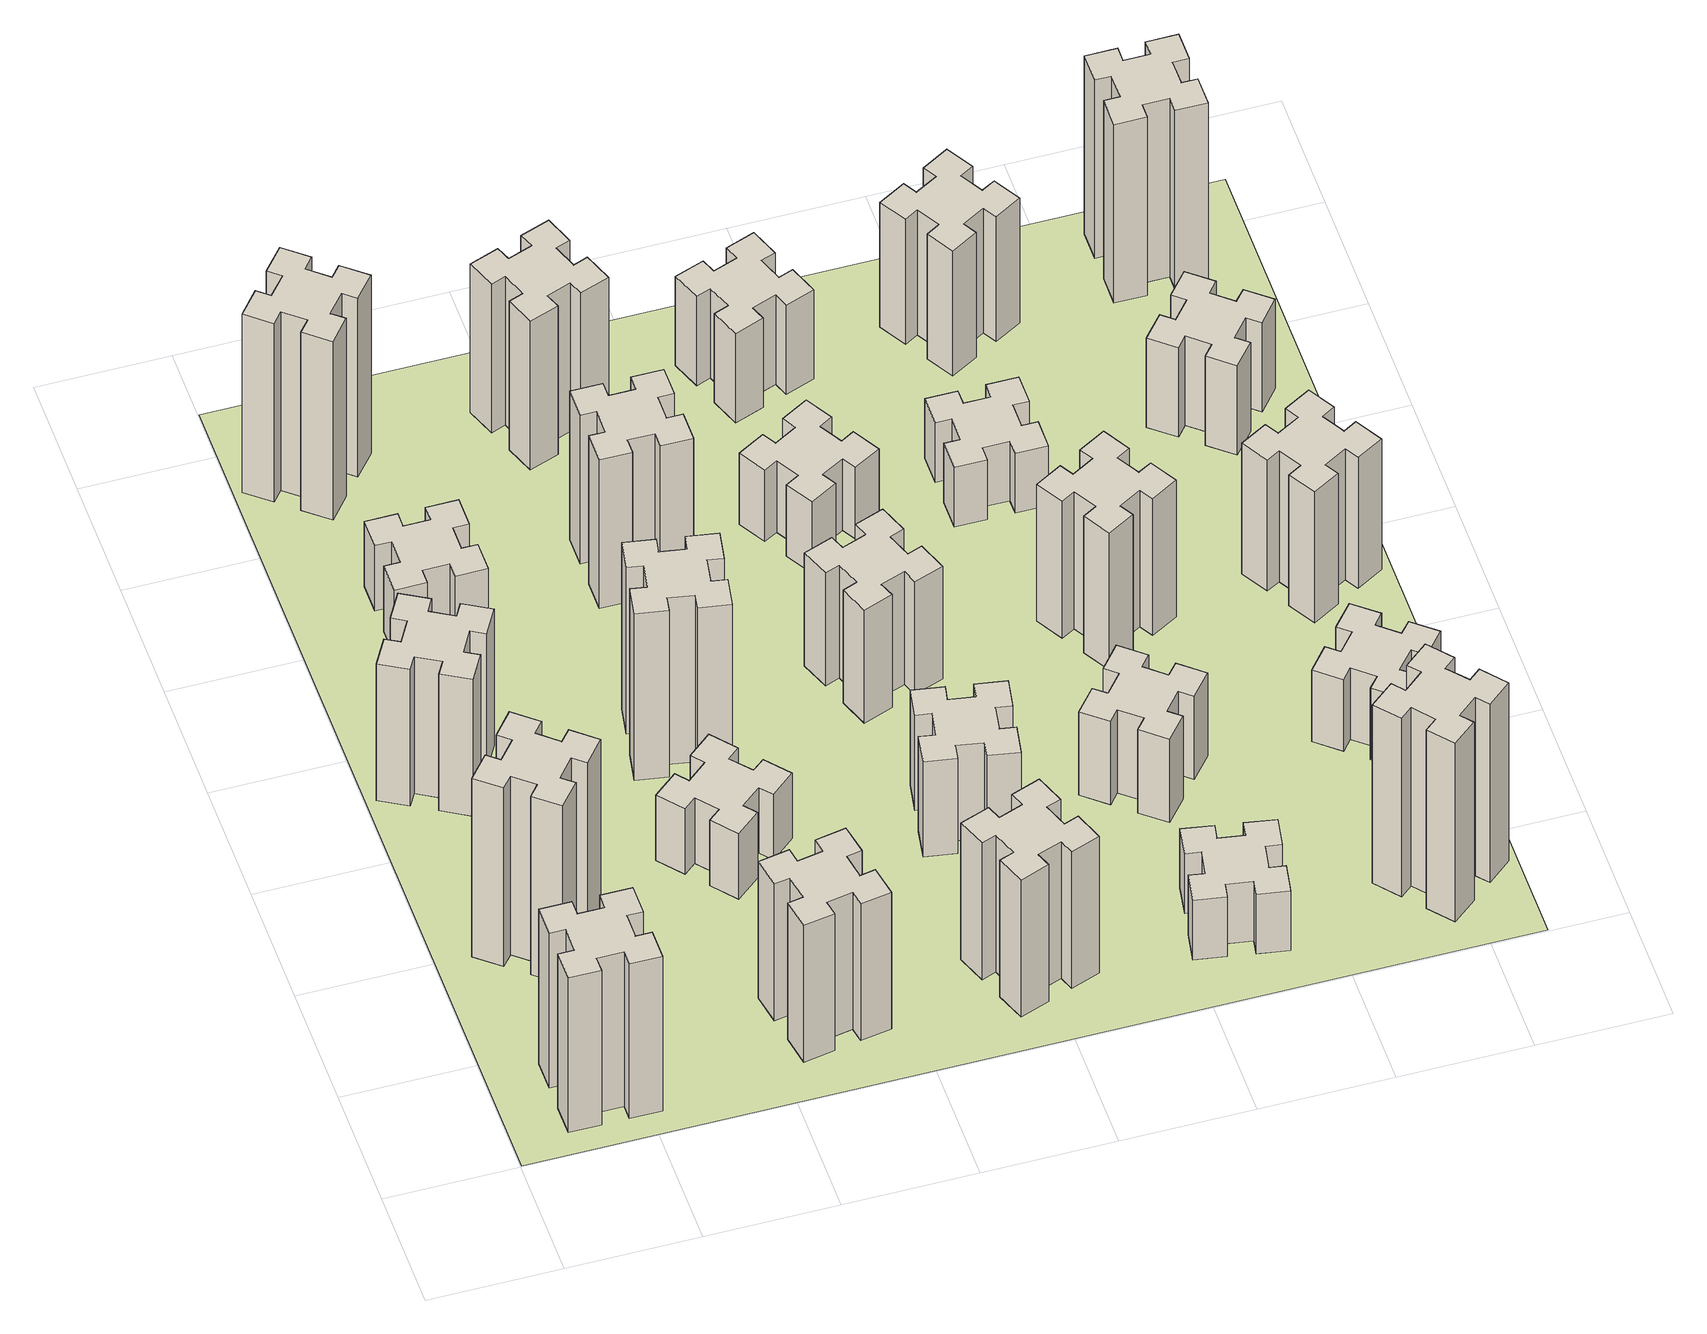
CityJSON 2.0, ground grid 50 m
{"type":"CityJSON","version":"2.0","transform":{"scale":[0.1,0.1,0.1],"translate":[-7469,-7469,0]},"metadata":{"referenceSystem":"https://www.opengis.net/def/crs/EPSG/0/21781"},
"CityObjects":{
"building1":{"type":"Building","attributes":{"class":"1000","function":"1000","usage":"1000","yearOfConstruction":2016,"roofType":"1000","measuredHeight":78,"storeysAboveGround":30,"storeysBelowGround":0},"geometry":[{"type":"Solid","lod":"1","boundaries":[[[[0,1,2,3,4,5,6,7,8,9,10,11,12,13,14,15,16,17,18,19]],[[17,16,20,21]],[[16,15,22,20]],[[15,14,23,22]],[[14,13,24,23]],[[13,12,25,24]],[[12,11,26,25]],[[11,10,27,26]],[[10,9,28,27]],[[9,8,29,28]],[[8,7,30,29]],[[7,6,31,30]],[[6,5,32,31]],[[5,4,33,32]],[[4,3,34,33]],[[3,2,35,34]],[[2,1,36,35]],[[1,0,37,36]],[[0,19,38,37]],[[19,18,39,38]],[[18,17,21,39]],[[24,25,26,27,28,29,30,31,32,33,34,35,36,37,38,39,21,20,22,23]]]]}]},
"building2":{"type":"Building","attributes":{"class":"1000","function":"1000","usage":"1000","yearOfConstruction":2016,"roofType":"1000","measuredHeight":90,"storeysAboveGround":30,"storeysBelowGround":0},"geometry":[{"type":"Solid","lod":"1","boundaries":[[[[40,41,42,43,44,45,46,47,48,49,50,51,52,53,54,55,56,57,58,59]],[[57,56,60,61]],[[56,55,62,60]],[[55,54,63,62]],[[54,53,64,63]],[[53,52,65,64]],[[52,51,66,65]],[[51,50,67,66]],[[50,49,68,67]],[[49,48,69,68]],[[48,47,70,69]],[[47,46,71,70]],[[46,45,72,71]],[[45,44,73,72]],[[44,43,74,73]],[[43,42,75,74]],[[42,41,76,75]],[[41,40,77,76]],[[40,59,78,77]],[[59,58,79,78]],[[58,57,61,79]],[[64,65,66,67,68,69,70,71,72,73,74,75,76,77,78,79,61,60,62,63]]]]}]},
"building3":{"type":"Building","attributes":{"class":"1000","function":"1000","usage":"1000","yearOfConstruction":2016,"roofType":"1000","measuredHeight":69,"storeysAboveGround":30,"storeysBelowGround":0},"geometry":[{"type":"Solid","lod":"1","boundaries":[[[[80,81,82,83,84,85,86,87,88,89,90,91,92,93,94,95,96,97,98,99]],[[97,96,100,101]],[[96,95,102,100]],[[95,94,103,102]],[[94,93,104,103]],[[93,92,105,104]],[[92,91,106,105]],[[91,90,107,106]],[[90,89,108,107]],[[89,88,109,108]],[[88,87,110,109]],[[87,86,111,110]],[[86,85,112,111]],[[85,84,113,112]],[[84,83,114,113]],[[83,82,115,114]],[[82,81,116,115]],[[81,80,117,116]],[[80,99,118,117]],[[99,98,119,118]],[[98,97,101,119]],[[104,105,106,107,108,109,110,111,112,113,114,115,116,117,118,119,101,100,102,103]]]]}]},
"building4":{"type":"Building","attributes":{"class":"1000","function":"1000","usage":"1000","yearOfConstruction":2016,"roofType":"1000","measuredHeight":33,"storeysAboveGround":30,"storeysBelowGround":0},"geometry":[{"type":"Solid","lod":"1","boundaries":[[[[120,121,122,123,124,125,126,127,128,129,130,131,132,133,134,135,136,137,138,139]],[[137,136,140,141]],[[136,135,142,140]],[[135,134,143,142]],[[134,133,144,143]],[[133,132,145,144]],[[132,131,146,145]],[[131,130,147,146]],[[130,129,148,147]],[[129,128,149,148]],[[128,127,150,149]],[[127,126,151,150]],[[126,125,152,151]],[[125,124,153,152]],[[124,123,154,153]],[[123,122,155,154]],[[122,121,156,155]],[[121,120,157,156]],[[120,139,158,157]],[[139,138,159,158]],[[138,137,141,159]],[[144,145,146,147,148,149,150,151,152,153,154,155,156,157,158,159,141,140,142,143]]]]}]},
"building5":{"type":"Building","attributes":{"class":"1000","function":"1000","usage":"1000","yearOfConstruction":2016,"roofType":"1000","measuredHeight":90,"storeysAboveGround":30,"storeysBelowGround":0},"geometry":[{"type":"Solid","lod":"1","boundaries":[[[[160,161,162,163,164,165,166,167,168,169,170,171,172,173,174,175,176,177,178,179]],[[177,176,180,181]],[[176,175,182,180]],[[175,174,183,182]],[[174,173,184,183]],[[173,172,185,184]],[[172,171,186,185]],[[171,170,187,186]],[[170,169,188,187]],[[169,168,189,188]],[[168,167,190,189]],[[167,166,191,190]],[[166,165,192,191]],[[165,164,193,192]],[[164,163,194,193]],[[163,162,195,194]],[[162,161,196,195]],[[161,160,197,196]],[[160,179,198,197]],[[179,178,199,198]],[[178,177,181,199]],[[184,185,186,187,188,189,190,191,192,193,194,195,196,197,198,199,181,180,182,183]]]]}]},
"building6":{"type":"Building","attributes":{"class":"1000","function":"1000","usage":"1000","yearOfConstruction":2016,"roofType":"1000","measuredHeight":69,"storeysAboveGround":30,"storeysBelowGround":0},"geometry":[{"type":"Solid","lod":"1","boundaries":[[[[200,201,202,203,204,205,206,207,208,209,210,211,212,213,214,215,216,217,218,219]],[[217,216,220,221]],[[216,215,222,220]],[[215,214,223,222]],[[214,213,224,223]],[[213,212,225,224]],[[212,211,226,225]],[[211,210,227,226]],[[210,209,228,227]],[[209,208,229,228]],[[208,207,230,229]],[[207,206,231,230]],[[206,205,232,231]],[[205,204,233,232]],[[204,203,234,233]],[[203,202,235,234]],[[202,201,236,235]],[[201,200,237,236]],[[200,219,238,237]],[[219,218,239,238]],[[218,217,221,239]],[[224,225,226,227,228,229,230,231,232,233,234,235,236,237,238,239,221,220,222,223]]]]}]},
"building7":{"type":"Building","attributes":{"class":"1000","function":"1000","usage":"1000","yearOfConstruction":2016,"roofType":"1000","measuredHeight":33,"storeysAboveGround":30,"storeysBelowGround":0},"geometry":[{"type":"Solid","lod":"1","boundaries":[[[[240,241,242,243,244,245,246,247,248,249,250,251,252,253,254,255,256,257,258,259]],[[257,256,260,261]],[[256,255,262,260]],[[255,254,263,262]],[[254,253,264,263]],[[253,252,265,264]],[[252,251,266,265]],[[251,250,267,266]],[[250,249,268,267]],[[249,248,269,268]],[[248,247,270,269]],[[247,246,271,270]],[[246,245,272,271]],[[245,244,273,272]],[[244,243,274,273]],[[243,242,275,274]],[[242,241,276,275]],[[241,240,277,276]],[[240,259,278,277]],[[259,258,279,278]],[[258,257,261,279]],[[264,265,266,267,268,269,270,271,272,273,274,275,276,277,278,279,261,260,262,263]]]]}]},
"building8":{"type":"Building","attributes":{"class":"1000","function":"1000","usage":"1000","yearOfConstruction":2016,"roofType":"1000","measuredHeight":84,"storeysAboveGround":30,"storeysBelowGround":0},"geometry":[{"type":"Solid","lod":"1","boundaries":[[[[280,281,282,283,284,285,286,287,288,289,290,291,292,293,294,295,296,297,298,299]],[[297,296,300,301]],[[296,295,302,300]],[[295,294,303,302]],[[294,293,304,303]],[[293,292,305,304]],[[292,291,306,305]],[[291,290,307,306]],[[290,289,308,307]],[[289,288,309,308]],[[288,287,310,309]],[[287,286,311,310]],[[286,285,312,311]],[[285,284,313,312]],[[284,283,314,313]],[[283,282,315,314]],[[282,281,316,315]],[[281,280,317,316]],[[280,299,318,317]],[[299,298,319,318]],[[298,297,301,319]],[[304,305,306,307,308,309,310,311,312,313,314,315,316,317,318,319,301,300,302,303]]]]}]},
"building9":{"type":"Building","attributes":{"class":"1000","function":"1000","usage":"1000","yearOfConstruction":2016,"roofType":"1000","measuredHeight":75,"storeysAboveGround":30,"storeysBelowGround":0},"geometry":[{"type":"Solid","lod":"1","boundaries":[[[[320,321,322,323,324,325,326,327,328,329,330,331,332,333,334,335,336,337,338,339]],[[337,336,340,341]],[[336,335,342,340]],[[335,334,343,342]],[[334,333,344,343]],[[333,332,345,344]],[[332,331,346,345]],[[331,330,347,346]],[[330,329,348,347]],[[329,328,349,348]],[[328,327,350,349]],[[327,326,351,350]],[[326,325,352,351]],[[325,324,353,352]],[[324,323,354,353]],[[323,322,355,354]],[[322,321,356,355]],[[321,320,357,356]],[[320,339,358,357]],[[339,338,359,358]],[[338,337,341,359]],[[344,345,346,347,348,349,350,351,352,353,354,355,356,357,358,359,341,340,342,343]]]]}]},
"building10":{"type":"Building","attributes":{"class":"1000","function":"1000","usage":"1000","yearOfConstruction":2016,"roofType":"1000","measuredHeight":69,"storeysAboveGround":30,"storeysBelowGround":0},"geometry":[{"type":"Solid","lod":"1","boundaries":[[[[360,361,362,363,364,365,366,367,368,369,370,371,372,373,374,375,376,377,378,379]],[[377,376,380,381]],[[376,375,382,380]],[[375,374,383,382]],[[374,373,384,383]],[[373,372,385,384]],[[372,371,386,385]],[[371,370,387,386]],[[370,369,388,387]],[[369,368,389,388]],[[368,367,390,389]],[[367,366,391,390]],[[366,365,392,391]],[[365,364,393,392]],[[364,363,394,393]],[[363,362,395,394]],[[362,361,396,395]],[[361,360,397,396]],[[360,379,398,397]],[[379,378,399,398]],[[378,377,381,399]],[[384,385,386,387,388,389,390,391,392,393,394,395,396,397,398,399,381,380,382,383]]]]}]},
"building11":{"type":"Building","attributes":{"class":"1000","function":"1000","usage":"1000","yearOfConstruction":2016,"roofType":"1000","measuredHeight":75,"storeysAboveGround":30,"storeysBelowGround":0},"geometry":[{"type":"Solid","lod":"1","boundaries":[[[[400,401,402,403,404,405,406,407,408,409,410,411,412,413,414,415,416,417,418,419]],[[417,416,420,421]],[[416,415,422,420]],[[415,414,423,422]],[[414,413,424,423]],[[413,412,425,424]],[[412,411,426,425]],[[411,410,427,426]],[[410,409,428,427]],[[409,408,429,428]],[[408,407,430,429]],[[407,406,431,430]],[[406,405,432,431]],[[405,404,433,432]],[[404,403,434,433]],[[403,402,435,434]],[[402,401,436,435]],[[401,400,437,436]],[[400,419,438,437]],[[419,418,439,438]],[[418,417,421,439]],[[424,425,426,427,428,429,430,431,432,433,434,435,436,437,438,439,421,420,422,423]]]]}]},
"building12":{"type":"Building","attributes":{"class":"1000","function":"1000","usage":"1000","yearOfConstruction":2016,"roofType":"1000","measuredHeight":48,"storeysAboveGround":30,"storeysBelowGround":0},"geometry":[{"type":"Solid","lod":"1","boundaries":[[[[440,441,442,443,444,445,446,447,448,449,450,451,452,453,454,455,456,457,458,459]],[[457,456,460,461]],[[456,455,462,460]],[[455,454,463,462]],[[454,453,464,463]],[[453,452,465,464]],[[452,451,466,465]],[[451,450,467,466]],[[450,449,468,467]],[[449,448,469,468]],[[448,447,470,469]],[[447,446,471,470]],[[446,445,472,471]],[[445,444,473,472]],[[444,443,474,473]],[[443,442,475,474]],[[442,441,476,475]],[[441,440,477,476]],[[440,459,478,477]],[[459,458,479,478]],[[458,457,461,479]],[[464,465,466,467,468,469,470,471,472,473,474,475,476,477,478,479,461,460,462,463]]]]}]},
"building13":{"type":"Building","attributes":{"class":"1000","function":"1000","usage":"1000","yearOfConstruction":2016,"roofType":"1000","measuredHeight":57,"storeysAboveGround":30,"storeysBelowGround":0},"geometry":[{"type":"Solid","lod":"1","boundaries":[[[[480,481,482,483,484,485,486,487,488,489,490,491,492,493,494,495,496,497,498,499]],[[497,496,500,501]],[[496,495,502,500]],[[495,494,503,502]],[[494,493,504,503]],[[493,492,505,504]],[[492,491,506,505]],[[491,490,507,506]],[[490,489,508,507]],[[489,488,509,508]],[[488,487,510,509]],[[487,486,511,510]],[[486,485,512,511]],[[485,484,513,512]],[[484,483,514,513]],[[483,482,515,514]],[[482,481,516,515]],[[481,480,517,516]],[[480,499,518,517]],[[499,498,519,518]],[[498,497,501,519]],[[504,505,506,507,508,509,510,511,512,513,514,515,516,517,518,519,501,500,502,503]]]]}]},
"building14":{"type":"Building","attributes":{"class":"1000","function":"1000","usage":"1000","yearOfConstruction":2016,"roofType":"1000","measuredHeight":36,"storeysAboveGround":30,"storeysBelowGround":0},"geometry":[{"type":"Solid","lod":"1","boundaries":[[[[520,521,522,523,524,525,526,527,528,529,530,531,532,533,534,535,536,537,538,539]],[[537,536,540,541]],[[536,535,542,540]],[[535,534,543,542]],[[534,533,544,543]],[[533,532,545,544]],[[532,531,546,545]],[[531,530,547,546]],[[530,529,548,547]],[[529,528,549,548]],[[528,527,550,549]],[[527,526,551,550]],[[526,525,552,551]],[[525,524,553,552]],[[524,523,554,553]],[[523,522,555,554]],[[522,521,556,555]],[[521,520,557,556]],[[520,539,558,557]],[[539,538,559,558]],[[538,537,541,559]],[[544,545,546,547,548,549,550,551,552,553,554,555,556,557,558,559,541,540,542,543]]]]}]},
"building15":{"type":"Building","attributes":{"class":"1000","function":"1000","usage":"1000","yearOfConstruction":2016,"roofType":"1000","measuredHeight":30,"storeysAboveGround":30,"storeysBelowGround":0},"geometry":[{"type":"Solid","lod":"1","boundaries":[[[[560,561,562,563,564,565,566,567,568,569,570,571,572,573,574,575,576,577,578,579]],[[577,576,580,581]],[[576,575,582,580]],[[575,574,583,582]],[[574,573,584,583]],[[573,572,585,584]],[[572,571,586,585]],[[571,570,587,586]],[[570,569,588,587]],[[569,568,589,588]],[[568,567,590,589]],[[567,566,591,590]],[[566,565,592,591]],[[565,564,593,592]],[[564,563,594,593]],[[563,562,595,594]],[[562,561,596,595]],[[561,560,597,596]],[[560,579,598,597]],[[579,578,599,598]],[[578,577,581,599]],[[584,585,586,587,588,589,590,591,592,593,594,595,596,597,598,599,581,580,582,583]]]]}]},
"building16":{"type":"Building","attributes":{"class":"1000","function":"1000","usage":"1000","yearOfConstruction":2016,"roofType":"1000","measuredHeight":45,"storeysAboveGround":30,"storeysBelowGround":0},"geometry":[{"type":"Solid","lod":"1","boundaries":[[[[600,601,602,603,604,605,606,607,608,609,610,611,612,613,614,615,616,617,618,619]],[[617,616,620,621]],[[616,615,622,620]],[[615,614,623,622]],[[614,613,624,623]],[[613,612,625,624]],[[612,611,626,625]],[[611,610,627,626]],[[610,609,628,627]],[[609,608,629,628]],[[608,607,630,629]],[[607,606,631,630]],[[606,605,632,631]],[[605,604,633,632]],[[604,603,634,633]],[[603,602,635,634]],[[602,601,636,635]],[[601,600,637,636]],[[600,619,638,637]],[[619,618,639,638]],[[618,617,621,639]],[[624,625,626,627,628,629,630,631,632,633,634,635,636,637,638,639,621,620,622,623]]]]}]},
"building17":{"type":"Building","attributes":{"class":"1000","function":"1000","usage":"1000","yearOfConstruction":2016,"roofType":"1000","measuredHeight":42,"storeysAboveGround":30,"storeysBelowGround":0},"geometry":[{"type":"Solid","lod":"1","boundaries":[[[[640,641,642,643,644,645,646,647,648,649,650,651,652,653,654,655,656,657,658,659]],[[657,656,660,661]],[[656,655,662,660]],[[655,654,663,662]],[[654,653,664,663]],[[653,652,665,664]],[[652,651,666,665]],[[651,650,667,666]],[[650,649,668,667]],[[649,648,669,668]],[[648,647,670,669]],[[647,646,671,670]],[[646,645,672,671]],[[645,644,673,672]],[[644,643,674,673]],[[643,642,675,674]],[[642,641,676,675]],[[641,640,677,676]],[[640,659,678,677]],[[659,658,679,678]],[[658,657,661,679]],[[664,665,666,667,668,669,670,671,672,673,674,675,676,677,678,679,661,660,662,663]]]]}]},
"building18":{"type":"Building","attributes":{"class":"1000","function":"1000","usage":"1000","yearOfConstruction":2016,"roofType":"1000","measuredHeight":69,"storeysAboveGround":30,"storeysBelowGround":0},"geometry":[{"type":"Solid","lod":"1","boundaries":[[[[680,681,682,683,684,685,686,687,688,689,690,691,692,693,694,695,696,697,698,699]],[[697,696,700,701]],[[696,695,702,700]],[[695,694,703,702]],[[694,693,704,703]],[[693,692,705,704]],[[692,691,706,705]],[[691,690,707,706]],[[690,689,708,707]],[[689,688,709,708]],[[688,687,710,709]],[[687,686,711,710]],[[686,685,712,711]],[[685,684,713,712]],[[684,683,714,713]],[[683,682,715,714]],[[682,681,716,715]],[[681,680,717,716]],[[680,699,718,717]],[[699,698,719,718]],[[698,697,701,719]],[[704,705,706,707,708,709,710,711,712,713,714,715,716,717,718,719,701,700,702,703]]]]}]},
"building19":{"type":"Building","attributes":{"class":"1000","function":"1000","usage":"1000","yearOfConstruction":2016,"roofType":"1000","measuredHeight":30,"storeysAboveGround":30,"storeysBelowGround":0},"geometry":[{"type":"Solid","lod":"1","boundaries":[[[[720,721,722,723,724,725,726,727,728,729,730,731,732,733,734,735,736,737,738,739]],[[737,736,740,741]],[[736,735,742,740]],[[735,734,743,742]],[[734,733,744,743]],[[733,732,745,744]],[[732,731,746,745]],[[731,730,747,746]],[[730,729,748,747]],[[729,728,749,748]],[[728,727,750,749]],[[727,726,751,750]],[[726,725,752,751]],[[725,724,753,752]],[[724,723,754,753]],[[723,722,755,754]],[[722,721,756,755]],[[721,720,757,756]],[[720,739,758,757]],[[739,738,759,758]],[[738,737,741,759]],[[744,745,746,747,748,749,750,751,752,753,754,755,756,757,758,759,741,740,742,743]]]]}]},
"building20":{"type":"Building","attributes":{"class":"1000","function":"1000","usage":"1000","yearOfConstruction":2016,"roofType":"1000","measuredHeight":90,"storeysAboveGround":30,"storeysBelowGround":0},"geometry":[{"type":"Solid","lod":"1","boundaries":[[[[760,761,762,763,764,765,766,767,768,769,770,771,772,773,774,775,776,777,778,779]],[[777,776,780,781]],[[776,775,782,780]],[[775,774,783,782]],[[774,773,784,783]],[[773,772,785,784]],[[772,771,786,785]],[[771,770,787,786]],[[770,769,788,787]],[[769,768,789,788]],[[768,767,790,789]],[[767,766,791,790]],[[766,765,792,791]],[[765,764,793,792]],[[764,763,794,793]],[[763,762,795,794]],[[762,761,796,795]],[[761,760,797,796]],[[760,779,798,797]],[[779,778,799,798]],[[778,777,781,799]],[[784,785,786,787,788,789,790,791,792,793,794,795,796,797,798,799,781,780,782,783]]]]}]},
"building21":{"type":"Building","attributes":{"class":"1000","function":"1000","usage":"1000","yearOfConstruction":2016,"roofType":"1000","measuredHeight":63,"storeysAboveGround":30,"storeysBelowGround":0},"geometry":[{"type":"Solid","lod":"1","boundaries":[[[[800,801,802,803,804,805,806,807,808,809,810,811,812,813,814,815,816,817,818,819]],[[817,816,820,821]],[[816,815,822,820]],[[815,814,823,822]],[[814,813,824,823]],[[813,812,825,824]],[[812,811,826,825]],[[811,810,827,826]],[[810,809,828,827]],[[809,808,829,828]],[[808,807,830,829]],[[807,806,831,830]],[[806,805,832,831]],[[805,804,833,832]],[[804,803,834,833]],[[803,802,835,834]],[[802,801,836,835]],[[801,800,837,836]],[[800,819,838,837]],[[819,818,839,838]],[[818,817,821,839]],[[824,825,826,827,828,829,830,831,832,833,834,835,836,837,838,839,821,820,822,823]]]]}]},
"building22":{"type":"Building","attributes":{"class":"1000","function":"1000","usage":"1000","yearOfConstruction":2016,"roofType":"1000","measuredHeight":36,"storeysAboveGround":30,"storeysBelowGround":0},"geometry":[{"type":"Solid","lod":"1","boundaries":[[[[840,841,842,843,844,845,846,847,848,849,850,851,852,853,854,855,856,857,858,859]],[[857,856,860,861]],[[856,855,862,860]],[[855,854,863,862]],[[854,853,864,863]],[[853,852,865,864]],[[852,851,866,865]],[[851,850,867,866]],[[850,849,868,867]],[[849,848,869,868]],[[848,847,870,869]],[[847,846,871,870]],[[846,845,872,871]],[[845,844,873,872]],[[844,843,874,873]],[[843,842,875,874]],[[842,841,876,875]],[[841,840,877,876]],[[840,859,878,877]],[[859,858,879,878]],[[858,857,861,879]],[[864,865,866,867,868,869,870,871,872,873,874,875,876,877,878,879,861,860,862,863]]]]}]},
"building23":{"type":"Building","attributes":{"class":"1000","function":"1000","usage":"1000","yearOfConstruction":2016,"roofType":"1000","measuredHeight":66,"storeysAboveGround":30,"storeysBelowGround":0},"geometry":[{"type":"Solid","lod":"1","boundaries":[[[[880,881,882,883,884,885,886,887,888,889,890,891,892,893,894,895,896,897,898,899]],[[897,896,900,901]],[[896,895,902,900]],[[895,894,903,902]],[[894,893,904,903]],[[893,892,905,904]],[[892,891,906,905]],[[891,890,907,906]],[[890,889,908,907]],[[889,888,909,908]],[[888,887,910,909]],[[887,886,911,910]],[[886,885,912,911]],[[885,884,913,912]],[[884,883,914,913]],[[883,882,915,914]],[[882,881,916,915]],[[881,880,917,916]],[[880,899,918,917]],[[899,898,919,918]],[[898,897,901,919]],[[904,905,906,907,908,909,910,911,912,913,914,915,916,917,918,919,901,900,902,903]]]]}]},
"building24":{"type":"Building","attributes":{"class":"1000","function":"1000","usage":"1000","yearOfConstruction":2016,"roofType":"1000","measuredHeight":45,"storeysAboveGround":30,"storeysBelowGround":0},"geometry":[{"type":"Solid","lod":"1","boundaries":[[[[920,921,922,923,924,925,926,927,928,929,930,931,932,933,934,935,936,937,938,939]],[[937,936,940,941]],[[936,935,942,940]],[[935,934,943,942]],[[934,933,944,943]],[[933,932,945,944]],[[932,931,946,945]],[[931,930,947,946]],[[930,929,948,947]],[[929,928,949,948]],[[928,927,950,949]],[[927,926,951,950]],[[926,925,952,951]],[[925,924,953,952]],[[924,923,954,953]],[[923,922,955,954]],[[922,921,956,955]],[[921,920,957,956]],[[920,939,958,957]],[[939,938,959,958]],[[938,937,941,959]],[[944,945,946,947,948,949,950,951,952,953,954,955,956,957,958,959,941,940,942,943]]]]}]},
"building25":{"type":"Building","attributes":{"class":"1000","function":"1000","usage":"1000","yearOfConstruction":2016,"roofType":"1000","measuredHeight":90,"storeysAboveGround":30,"storeysBelowGround":0},"geometry":[{"type":"Solid","lod":"1","boundaries":[[[[960,961,962,963,964,965,966,967,968,969,970,971,972,973,974,975,976,977,978,979]],[[977,976,980,981]],[[976,975,982,980]],[[975,974,983,982]],[[974,973,984,983]],[[973,972,985,984]],[[972,971,986,985]],[[971,970,987,986]],[[970,969,988,987]],[[969,968,989,988]],[[968,967,990,989]],[[967,966,991,990]],[[966,965,992,991]],[[965,964,993,992]],[[964,963,994,993]],[[963,962,995,994]],[[962,961,996,995]],[[961,960,997,996]],[[960,979,998,997]],[[979,978,999,998]],[[978,977,981,999]],[[984,985,986,987,988,989,990,991,992,993,994,995,996,997,998,999,981,980,982,983]]]]}]},
"landuse1":{"type":"LandUse","attributes":{"name":"plot1","function":"1010"},"geometry":[{"type":"MultiSurface","lod":"1","boundaries":[[[1000,1001,1002,1003]]]}]}
},
"vertices":[
[485,225,0],[485,325,0],[545,325,0],[545,445,0],[425,445,0],[425,385,0],[325,385,0],[325,445,0],[205,445,0],[205,325,0],[265,325,0],[265,225,0],[205,225,0],[205,105,0],[325,105,0],[325,165,0],[425,165,0],[425,105,0],[545,105,0],[545,225,0],[425,165,780],[425,105,780],[325,165,780],[325,105,780],[205,105,780],[205,225,780],[265,225,780],[265,325,780],[205,325,780],[205,445,780],[325,445,780],[325,385,780],[425,385,780],[425,445,780],[545,445,780],[545,325,780],[485,325,780],[485,225,780],[545,225,780],[545,105,780],
[484,1067,0],[408,1132,0],[446,1178,0],[354,1255,0],[277,1163,0],[323,1124,0],[259,1048,0],[213,1086,0],[136,994,0],[228,917,0],[266,963,0],[343,899,0],[304,853,0],[396,776,0],[473,868,0],[427,906,0],[492,983,0],[538,944,0],[615,1036,0],[523,1113,0],[492,983,900],[538,944,900],[427,906,900],[473,868,900],[396,776,900],[304,853,900],[343,899,900],[266,963,900],[228,917,900],[136,994,900],[213,1086,900],[259,1048,900],[323,1124,900],[277,1163,900],[354,1255,900],[446,1178,900],[408,1132,900],[484,1067,900],[523,1113,900],[615,1036,900],
[374,1926,0],[287,1976,0],[317,2028,0],[213,2088,0],[153,1984,0],[205,1954,0],[155,1867,0],[103,1897,0],[43,1793,0],[147,1733,0],[177,1785,0],[264,1735,0],[234,1683,0],[338,1623,0],[398,1727,0],[346,1757,0],[396,1844,0],[448,1814,0],[508,1918,0],[404,1978,0],[396,1844,690],[448,1814,690],[346,1757,690],[398,1727,690],[338,1623,690],[234,1683,690],[264,1735,690],[177,1785,690],[147,1733,690],[43,1793,690],[103,1897,690],[155,1867,690],[205,1954,690],[153,1984,690],[213,2088,690],[317,2028,690],[287,1976,690],[374,1926,690],[404,1978,690],[508,1918,690],
[425,2485,0],[525,2485,0],[525,2425,0],[645,2425,0],[645,2545,0],[585,2545,0],[585,2645,0],[645,2645,0],[645,2765,0],[525,2765,0],[525,2705,0],[425,2705,0],[425,2765,0],[305,2765,0],[305,2645,0],[365,2645,0],[365,2545,0],[305,2545,0],[305,2425,0],[425,2425,0],[365,2545,330],[305,2545,330],[365,2645,330],[305,2645,330],[305,2765,330],[425,2765,330],[425,2705,330],[525,2705,330],[525,2765,330],[645,2765,330],[645,2645,330],[585,2645,330],[585,2545,330],[645,2545,330],[645,2425,330],[525,2425,330],[525,2485,330],[425,2485,330],[425,2425,330],[305,2425,330],
[384,3387,0],[308,3452,0],[346,3498,0],[254,3575,0],[177,3483,0],[223,3444,0],[159,3368,0],[113,3406,0],[36,3314,0],[128,3237,0],[166,3283,0],[243,3219,0],[204,3173,0],[296,3096,0],[373,3188,0],[327,3226,0],[392,3303,0],[438,3264,0],[515,3356,0],[423,3433,0],[392,3303,900],[438,3264,900],[327,3226,900],[373,3188,900],[296,3096,900],[204,3173,900],[243,3219,900],[166,3283,900],[128,3237,900],[36,3314,900],[113,3406,900],[159,3368,900],[223,3444,900],[177,3483,900],[254,3575,900],[346,3498,900],[308,3452,900],[384,3387,900],[423,3433,900],[515,3356,900],
[1332,345,0],[1315,444,0],[1374,454,0],[1353,572,0],[1235,551,0],[1245,492,0],[1147,475,0],[1137,534,0],[1018,513,0],[1039,395,0],[1098,405,0],[1116,307,0],[1057,297,0],[1077,178,0],[1196,199,0],[1185,258,0],[1284,276,0],[1294,217,0],[1412,237,0],[1391,356,0],[1284,276,690],[1294,217,690],[1185,258,690],[1196,199,690],[1077,178,690],[1057,297,690],[1116,307,690],[1098,405,690],[1039,395,690],[1018,513,690],[1137,534,690],[1147,475,690],[1245,492,690],[1235,551,690],[1353,572,690],[1374,454,690],[1315,444,690],[1332,345,690],[1391,356,690],[1412,237,690],
[1083,1332,0],[1006,1267,0],[968,1313,0],[876,1236,0],[953,1144,0],[999,1183,0],[1063,1106,0],[1017,1068,0],[1094,976,0],[1186,1053,0],[1148,1099,0],[1224,1163,0],[1263,1117,0],[1355,1194,0],[1278,1286,0],[1232,1248,0],[1167,1324,0],[1213,1363,0],[1136,1455,0],[1044,1378,0],[1167,1324,330],[1213,1363,330],[1232,1248,330],[1278,1286,330],[1355,1194,330],[1263,1117,330],[1224,1163,330],[1148,1099,330],[1186,1053,330],[1094,976,330],[1017,1068,330],[1063,1106,330],[999,1183,330],[953,1144,330],[876,1236,330],[968,1313,330],[1006,1267,330],[1083,1332,330],[1044,1378,330],[1136,1455,330],
[1047,1656,0],[1145,1638,0],[1135,1579,0],[1253,1558,0],[1274,1677,0],[1215,1687,0],[1232,1785,0],[1291,1775,0],[1312,1893,0],[1194,1914,0],[1184,1855,0],[1085,1872,0],[1096,1931,0],[977,1952,0],[957,1834,0],[1016,1824,0],[998,1725,0],[939,1736,0],[918,1617,0],[1037,1597,0],[998,1725,840],[939,1736,840],[1016,1824,840],[957,1834,840],[977,1952,840],[1096,1931,840],[1085,1872,840],[1184,1855,840],[1194,1914,840],[1312,1893,840],[1291,1775,840],[1232,1785,840],[1215,1687,840],[1274,1677,840],[1253,1558,840],[1135,1579,840],[1145,1638,840],[1047,1656,840],[1037,1597,840],[918,1617,840],
[1325,2545,0],[1325,2645,0],[1385,2645,0],[1385,2765,0],[1265,2765,0],[1265,2705,0],[1165,2705,0],[1165,2765,0],[1045,2765,0],[1045,2645,0],[1105,2645,0],[1105,2545,0],[1045,2545,0],[1045,2425,0],[1165,2425,0],[1165,2485,0],[1265,2485,0],[1265,2425,0],[1385,2425,0],[1385,2545,0],[1265,2485,750],[1265,2425,750],[1165,2485,750],[1165,2425,750],[1045,2425,750],[1045,2545,750],[1105,2545,750],[1105,2645,750],[1045,2645,750],[1045,2765,750],[1165,2765,750],[1165,2705,750],[1265,2705,750],[1265,2765,750],[1385,2765,750],[1385,2645,750],[1325,2645,750],[1325,2545,750],[1385,2545,750],[1385,2425,750],
[1965,496,0],[1871,462,0],[1850,518,0],[1737,477,0],[1779,364,0],[1835,385,0],[1869,291,0],[1813,270,0],[1854,157,0],[1967,199,0],[1946,255,0],[2040,289,0],[2060,233,0],[2173,274,0],[2132,387,0],[2076,366,0],[2042,460,0],[2098,480,0],[2057,593,0],[1944,552,0],[2042,460,690],[2098,480,690],[2076,366,690],[2132,387,690],[2173,274,690],[2060,233,690],[2040,289,690],[1946,255,690],[1967,199,690],[1854,157,690],[1813,270,690],[1869,291,690],[1835,385,690],[1779,364,690],[1737,477,690],[1850,518,690],[1871,462,690],[1965,496,690],[1944,552,690],[2057,593,690],
[1125,3456,0],[1031,3422,0],[1010,3478,0],[897,3437,0],[939,3324,0],[995,3345,0],[1029,3251,0],[973,3230,0],[1014,3117,0],[1127,3159,0],[1106,3215,0],[1200,3249,0],[1220,3193,0],[1333,3234,0],[1292,3347,0],[1236,3326,0],[1202,3420,0],[1258,3440,0],[1217,3553,0],[1104,3512,0],[1202,3420,750],[1258,3440,750],[1236,3326,750],[1292,3347,750],[1333,3234,750],[1220,3193,750],[1200,3249,750],[1106,3215,750],[1127,3159,750],[1014,3117,750],[973,3230,750],[1029,3251,750],[995,3345,750],[939,3324,750],[897,3437,750],[1010,3478,750],[1031,3422,750],[1125,3456,750],[1104,3512,750],[1217,3553,750],
[2055,1047,0],[2072,1145,0],[2131,1135,0],[2152,1253,0],[2034,1274,0],[2024,1215,0],[1925,1232,0],[1936,1291,0],[1817,1312,0],[1797,1194,0],[1856,1184,0],[1838,1085,0],[1779,1096,0],[1758,977,0],[1877,957,0],[1887,1016,0],[1985,998,0],[1975,939,0],[2093,918,0],[2114,1037,0],[1985,998,480],[1975,939,480],[1887,1016,480],[1877,957,480],[1758,977,480],[1779,1096,480],[1838,1085,480],[1856,1184,480],[1797,1194,480],[1817,1312,480],[1936,1291,480],[1925,1232,480],[2024,1215,480],[2034,1274,480],[2152,1253,480],[2131,1135,480],[2072,1145,480],[2055,1047,480],[2114,1037,480],[2093,918,480],
[1846,1735,0],[1940,1769,0],[1960,1713,0],[2073,1754,0],[2032,1867,0],[1976,1846,0],[1942,1940,0],[1998,1960,0],[1957,2073,0],[1844,2032,0],[1865,1976,0],[1771,1942,0],[1750,1998,0],[1637,1957,0],[1679,1844,0],[1735,1865,0],[1769,1771,0],[1713,1750,0],[1754,1637,0],[1867,1679,0],[1769,1771,570],[1713,1750,570],[1735,1865,570],[1679,1844,570],[1637,1957,570],[1750,1998,570],[1771,1942,570],[1865,1976,570],[1844,2032,570],[1957,2073,570],[1998,1960,570],[1942,1940,570],[1976,1846,570],[2032,1867,570],[2073,1754,570],[1960,1713,570],[1940,1769,570],[1846,1735,570],[1867,1679,570],[1754,1637,570],
[1976,2607,0],[1926,2694,0],[1978,2724,0],[1918,2828,0],[1814,2768,0],[1844,2716,0],[1757,2666,0],[1727,2718,0],[1623,2658,0],[1683,2554,0],[1735,2584,0],[1785,2497,0],[1733,2467,0],[1793,2363,0],[1897,2423,0],[1867,2475,0],[1954,2525,0],[1984,2473,0],[2088,2533,0],[2028,2637,0],[1954,2525,360],[1984,2473,360],[1867,2475,360],[1897,2423,360],[1793,2363,360],[1733,2467,360],[1785,2497,360],[1735,2584,360],[1683,2554,360],[1623,2658,360],[1727,2718,360],[1757,2666,360],[1844,2716,360],[1814,2768,360],[1918,2828,360],[1978,2724,360],[1926,2694,360],[1976,2607,360],[2028,2637,360],[2088,2533,360],
[2596,444,0],[2578,345,0],[2519,356,0],[2498,237,0],[2617,217,0],[2627,276,0],[2725,258,0],[2715,199,0],[2833,178,0],[2854,297,0],[2795,307,0],[2812,405,0],[2871,395,0],[2892,513,0],[2774,534,0],[2764,475,0],[2665,492,0],[2676,551,0],[2557,572,0],[2537,454,0],[2665,492,300],[2676,551,300],[2764,475,300],[2774,534,300],[2892,513,300],[2871,395,300],[2812,405,300],[2795,307,300],[2854,297,300],[2833,178,300],[2715,199,300],[2725,258,300],[2627,276,300],[2617,217,300],[2498,237,300],[2519,356,300],[2578,345,300],[2596,444,300],[2537,454,300],[2557,572,300],
[1865,3456,0],[1771,3422,0],[1750,3478,0],[1637,3437,0],[1679,3324,0],[1735,3345,0],[1769,3251,0],[1713,3230,0],[1754,3117,0],[1867,3159,0],[1846,3215,0],[1940,3249,0],[1960,3193,0],[2073,3234,0],[2032,3347,0],[1976,3326,0],[1942,3420,0],[1998,3440,0],[1957,3553,0],[1844,3512,0],[1942,3420,450],[1998,3440,450],[1976,3326,450],[2032,3347,450],[2073,3234,450],[1960,3193,450],[1940,3249,450],[1846,3215,450],[1867,3159,450],[1754,3117,450],[1713,3230,450],[1769,3251,450],[1735,3345,450],[1679,3324,450],[1637,3437,450],[1750,3478,450],[1771,3422,450],[1865,3456,450],[1844,3512,450],[1957,3553,450],
[2647,1006,0],[2712,1083,0],[2758,1044,0],[2835,1136,0],[2743,1213,0],[2704,1167,0],[2628,1232,0],[2666,1278,0],[2574,1355,0],[2497,1263,0],[2543,1224,0],[2479,1148,0],[2433,1186,0],[2356,1094,0],[2448,1017,0],[2486,1063,0],[2563,999,0],[2524,953,0],[2616,876,0],[2693,968,0],[2563,999,420],[2524,953,420],[2486,1063,420],[2448,1017,420],[2356,1094,420],[2433,1186,420],[2479,1148,420],[2543,1224,420],[2497,1263,420],[2574,1355,420],[2666,1278,420],[2628,1232,420],[2704,1167,420],[2743,1213,420],[2835,1136,420],[2758,1044,420],[2712,1083,420],[2647,1006,420],[2693,968,420],[2616,876,420],
[2575,1844,0],[2625,1757,0],[2573,1727,0],[2633,1623,0],[2737,1683,0],[2707,1735,0],[2794,1785,0],[2824,1733,0],[2928,1793,0],[2868,1897,0],[2816,1867,0],[2766,1954,0],[2818,1984,0],[2758,2088,0],[2654,2028,0],[2684,1976,0],[2597,1926,0],[2567,1978,0],[2463,1918,0],[2523,1814,0],[2597,1926,690],[2567,1978,690],[2684,1976,690],[2654,2028,690],[2758,2088,690],[2818,1984,690],[2766,1954,690],[2816,1867,690],[2868,1897,690],[2928,1793,690],[2824,1733,690],[2794,1785,690],[2707,1735,690],[2737,1683,690],[2633,1623,690],[2573,1727,690],[2625,1757,690],[2575,1844,690],[2523,1814,690],[2463,1918,690],
[2605,2545,0],[2605,2645,0],[2665,2645,0],[2665,2765,0],[2545,2765,0],[2545,2705,0],[2445,2705,0],[2445,2765,0],[2325,2765,0],[2325,2645,0],[2385,2645,0],[2385,2545,0],[2325,2545,0],[2325,2425,0],[2445,2425,0],[2445,2485,0],[2545,2485,0],[2545,2425,0],[2665,2425,0],[2665,2545,0],[2545,2485,300],[2545,2425,300],[2445,2485,300],[2445,2425,300],[2325,2425,300],[2325,2545,300],[2385,2545,300],[2385,2645,300],[2325,2645,300],[2325,2765,300],[2445,2765,300],[2445,2705,300],[2545,2705,300],[2545,2765,300],[2665,2765,300],[2665,2645,300],[2605,2645,300],[2605,2545,300],[2665,2545,300],[2665,2425,300],
[3468,259,0],[3544,323,0],[3583,277,0],[3675,354,0],[3598,446,0],[3552,408,0],[3487,484,0],[3533,523,0],[3456,615,0],[3364,538,0],[3403,492,0],[3326,427,0],[3288,473,0],[3196,396,0],[3273,304,0],[3319,343,0],[3383,266,0],[3337,228,0],[3414,136,0],[3506,213,0],[3383,266,900],[3337,228,900],[3319,343,900],[3273,304,900],[3196,396,900],[3288,473,900],[3326,427,900],[3403,492,900],[3364,538,900],[3456,615,900],[3533,523,900],[3487,484,900],[3552,408,900],[3598,446,900],[3675,354,900],[3583,277,900],[3544,323,900],[3468,259,900],[3506,213,900],[3414,136,900],
[2716,3347,0],[2666,3434,0],[2718,3464,0],[2658,3568,0],[2554,3508,0],[2584,3456,0],[2497,3406,0],[2467,3458,0],[2363,3398,0],[2423,3294,0],[2475,3324,0],[2525,3237,0],[2473,3207,0],[2533,3103,0],[2637,3163,0],[2607,3215,0],[2694,3265,0],[2724,3213,0],[2828,3273,0],[2768,3377,0],[2694,3265,630],[2724,3213,630],[2607,3215,630],[2637,3163,630],[2533,3103,630],[2473,3207,630],[2525,3237,630],[2475,3324,630],[2423,3294,630],[2363,3398,630],[2467,3458,630],[2497,3406,630],[2584,3456,630],[2554,3508,630],[2658,3568,630],[2718,3464,630],[2666,3434,630],[2716,3347,630],[2768,3377,630],[2828,3273,630],
[3487,1006,0],[3552,1083,0],[3598,1044,0],[3675,1136,0],[3583,1213,0],[3544,1167,0],[3468,1232,0],[3506,1278,0],[3414,1355,0],[3337,1263,0],[3383,1224,0],[3319,1148,0],[3273,1186,0],[3196,1094,0],[3288,1017,0],[3326,1063,0],[3403,999,0],[3364,953,0],[3456,876,0],[3533,968,0],[3403,999,360],[3364,953,360],[3326,1063,360],[3288,1017,360],[3196,1094,360],[3273,1186,360],[3319,1148,360],[3383,1224,360],[3337,1263,360],[3414,1355,360],[3506,1278,360],[3468,1232,360],[3544,1167,360],[3583,1213,360],[3675,1136,360],[3598,1044,360],[3552,1083,360],[3487,1006,360],[3533,968,360],[3456,876,360],
[3556,1867,0],[3506,1954,0],[3558,1984,0],[3498,2088,0],[3394,2028,0],[3424,1976,0],[3337,1926,0],[3307,1978,0],[3203,1918,0],[3263,1814,0],[3315,1844,0],[3365,1757,0],[3313,1727,0],[3373,1623,0],[3477,1683,0],[3447,1735,0],[3534,1785,0],[3564,1733,0],[3668,1793,0],[3608,1897,0],[3534,1785,660],[3564,1733,660],[3447,1735,660],[3477,1683,660],[3373,1623,660],[3313,1727,660],[3365,1757,660],[3315,1844,660],[3263,1814,660],[3203,1918,660],[3307,1978,660],[3337,1926,660],[3424,1976,660],[3394,2028,660],[3498,2088,660],[3558,1984,660],[3506,1954,660],[3556,1867,660],[3608,1897,660],[3668,1793,660],
[3444,2747,0],[3368,2812,0],[3406,2858,0],[3314,2935,0],[3237,2843,0],[3283,2804,0],[3219,2728,0],[3173,2766,0],[3096,2674,0],[3188,2597,0],[3226,2643,0],[3303,2579,0],[3264,2533,0],[3356,2456,0],[3433,2548,0],[3387,2586,0],[3452,2663,0],[3498,2624,0],[3575,2716,0],[3483,2793,0],[3452,2663,450],[3498,2624,450],[3387,2586,450],[3433,2548,450],[3356,2456,450],[3264,2533,450],[3303,2579,450],[3226,2643,450],[3188,2597,450],[3096,2674,450],[3173,2766,450],[3219,2728,450],[3283,2804,450],[3237,2843,450],[3314,2935,450],[3406,2858,450],[3368,2812,450],[3444,2747,450],[3483,2793,450],[3575,2716,450],
[3285,3325,0],[3385,3325,0],[3385,3265,0],[3505,3265,0],[3505,3385,0],[3445,3385,0],[3445,3485,0],[3505,3485,0],[3505,3605,0],[3385,3605,0],[3385,3545,0],[3285,3545,0],[3285,3605,0],[3165,3605,0],[3165,3485,0],[3225,3485,0],[3225,3385,0],[3165,3385,0],[3165,3265,0],[3285,3265,0],[3225,3385,900],[3165,3385,900],[3225,3485,900],[3165,3485,900],[3165,3605,900],[3285,3605,900],[3285,3545,900],[3385,3545,900],[3385,3605,900],[3505,3605,900],[3505,3485,900],[3445,3485,900],[3445,3385,900],[3505,3385,900],[3505,3265,900],[3385,3265,900],[3385,3325,900],[3285,3325,900],[3285,3265,900],[3165,3265,900],
[5,3705,0],[3705,3705,0],[3705,5,0],[5,5,0]
]}
